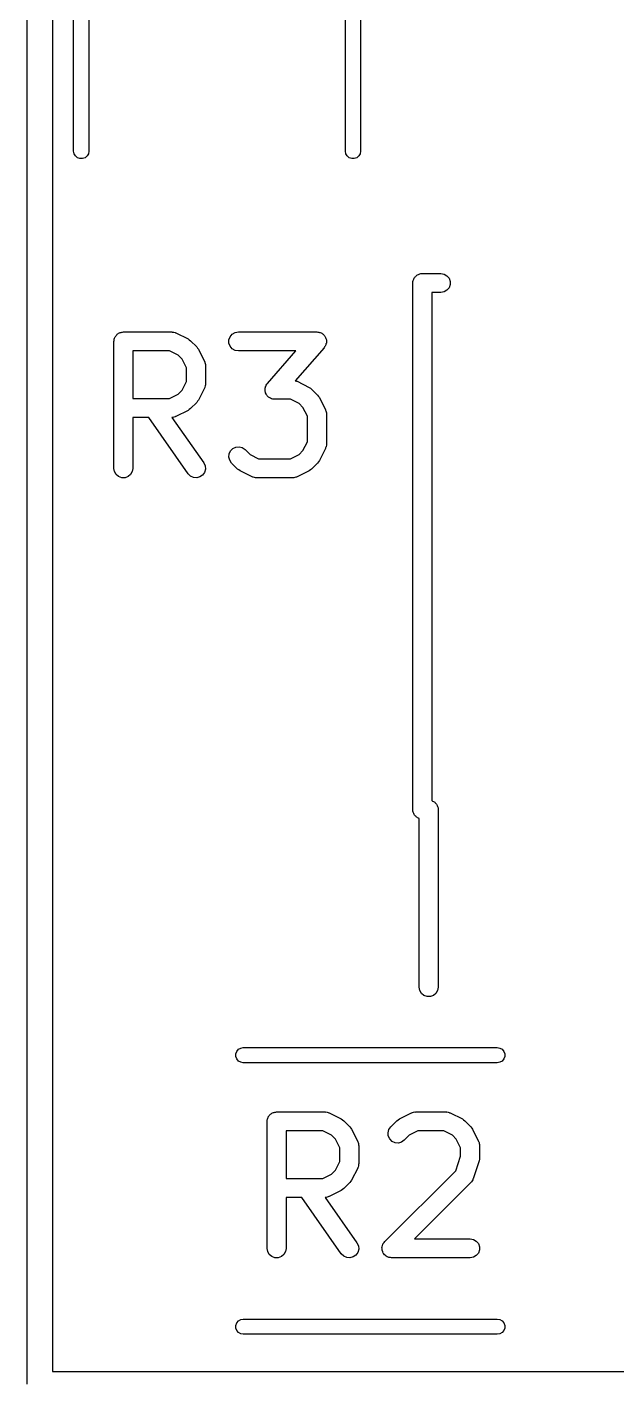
# Model space of a CAD drawing. Extents: x 10 to 287, y -200 to -10.
# Drawn here: x 119.66 to 124.31, y -59.13 to -48.49 of the extents above; entities that cross this region are included whole.
import ezdxf

# ---------------------------------------------------------------- set-up
doc = ezdxf.new("R2010")
doc.units = 0
doc.header["$MEASUREMENT"] = 0
doc.layers.add('BLACK', color=7, linetype='CONTINUOUS')

msp = doc.modelspace()

# ---------------------------------------------------------------- linework, layer by layer
at = {"layer": 'Black'}
for p, q in [((119.661, -59.182), (119.661, -37.719)), ((119.861, -37.819), (119.861, -59.082)), ((120.028, -49.4632), (120.028, -47.4632)), ((120.148, -47.4632), (120.148, -49.4632)), ((122.168, -49.4632), (122.168, -47.4632)), ((122.288, -47.4632), (122.288, -49.4632)), ((120.032, -49.4837), (120.028, -49.4632)), ((120.042, -49.5018), (120.032, -49.4837)), ((120.058, -49.5152), (120.042, -49.5018)), ((120.134, -49.5018), (120.118, -49.5152)), ((120.144, -49.4837), (120.134, -49.5018)), ((120.148, -49.4632), (120.144, -49.4837)), ((122.172, -49.4837), (122.168, -49.4632)), ((122.182, -49.5018), (122.172, -49.4837)), ((122.198, -49.5152), (122.182, -49.5018)), ((122.274, -49.5018), (122.258, -49.5152)), ((122.284, -49.4837), (122.274, -49.5018)), ((122.288, -49.4632), (122.284, -49.4837)), ((120.078, -49.5223), (120.058, -49.5152)), ((120.098, -49.5223), (120.078, -49.5223)), ((120.118, -49.5152), (120.098, -49.5223)), ((122.218, -49.5223), (122.198, -49.5152)), ((122.238, -49.5223), (122.218, -49.5223)), ((122.258, -49.5152), (122.238, -49.5223)), ((122.709, -50.4655), (122.713, -50.4605)), ((122.713, -50.4605), (122.717, -50.4548)), ((122.717, -50.4548), (122.722, -50.4506)), ((122.722, -50.4506), (122.726, -50.4455)), ((122.726, -50.4455), (122.731, -50.4423)), ((122.731, -50.4423), (122.736, -50.438)), ((122.736, -50.438), (122.743, -50.4358)), ((122.743, -50.4358), (122.748, -50.4325)), ((122.748, -50.4325), (122.755, -50.4314)), ((122.755, -50.4314), (122.761, -50.4291)), ((122.761, -50.4291), (122.768, -50.4291)), ((122.768, -50.4291), (122.774, -50.428)), ((122.774, -50.428), (122.919, -50.428)), ((122.919, -50.428), (122.945, -50.4325)), ((122.945, -50.4325), (122.967, -50.4455)), ((122.967, -50.4455), (122.984, -50.4655)), ((122.699, -50.503), (122.7, -50.4965)), ((122.699, -54.653), (122.699, -50.503)), ((122.7, -50.49), (122.702, -50.4838)), ((122.7, -50.4965), (122.7, -50.49)), ((122.702, -50.4838), (122.704, -50.4773)), ((122.704, -50.4773), (122.707, -50.4717)), ((122.707, -50.4717), (122.709, -50.4655)), ((122.967, -50.5605), (122.945, -50.5735)), ((122.984, -50.5405), (122.967, -50.5605)), ((122.984, -50.4655), (122.993, -50.49)), ((122.993, -50.516), (122.984, -50.5405)), ((122.993, -50.49), (122.993, -50.516)), ((122.919, -50.578), (122.849, -50.578)), ((122.849, -50.578), (122.849, -54.5824)), ((122.945, -50.5735), (122.919, -50.578)), ((120.401, -50.892), (120.407, -50.8897)), ((120.407, -50.8897), (120.413, -50.8897)), ((120.413, -50.8897), (120.42, -50.8886)), ((120.42, -50.8886), (120.801, -50.8886)), ((120.801, -50.8886), (120.805, -50.8893)), ((120.805, -50.8893), (120.809, -50.8891)), ((120.809, -50.8891), (120.818, -50.8916)), ((121.299, -50.8931), (121.325, -50.8886)), ((121.325, -50.8886), (121.944, -50.8886)), ((121.944, -50.8886), (121.951, -50.8899)), ((120.345, -50.9636), (120.346, -50.9571)), ((120.345, -51.9636), (120.345, -50.9636)), ((120.346, -50.9506), (120.348, -50.9444)), ((120.346, -50.9571), (120.346, -50.9506)), ((120.348, -50.9444), (120.349, -50.9379)), ((120.349, -50.9379), (120.353, -50.9322)), ((120.353, -50.9322), (120.355, -50.9261)), ((120.355, -50.9261), (120.359, -50.9211)), ((120.359, -50.9211), (120.362, -50.9154)), ((120.362, -50.9154), (120.367, -50.9112)), ((120.367, -50.9112), (120.372, -50.9061)), ((120.372, -50.9061), (120.377, -50.9028)), ((120.377, -50.9028), (120.382, -50.8986)), ((120.382, -50.8986), (120.389, -50.8964)), ((120.389, -50.8964), (120.394, -50.8931)), ((120.394, -50.8931), (120.401, -50.892)), ((120.818, -50.8916), (120.827, -50.8931)), ((120.827, -50.8931), (120.83, -50.8953)), ((120.83, -50.8953), (120.834, -50.8965)), ((120.834, -50.8965), (120.93, -50.9441)), ((120.93, -50.9441), (120.939, -50.9513)), ((120.939, -50.9513), (120.949, -50.9582)), ((120.949, -50.9582), (120.997, -51.0058)), ((121.251, -50.9506), (121.26, -50.9261)), ((121.251, -50.9766), (121.251, -50.9506)), ((121.26, -51.0011), (121.251, -50.9766)), ((121.26, -50.9261), (121.276, -50.9061)), ((121.276, -50.9061), (121.299, -50.8931)), ((121.951, -50.8899), (121.958, -50.89)), ((121.958, -50.89), (121.964, -50.8921)), ((121.964, -50.8921), (121.969, -50.8931)), ((121.969, -50.8931), (121.976, -50.8968)), ((121.976, -50.8968), (121.983, -50.8994)), ((121.983, -50.8994), (121.987, -50.9032)), ((121.987, -50.9032), (121.992, -50.9061)), ((121.992, -50.9061), (121.997, -50.9117)), ((121.997, -50.9117), (122.002, -50.9166)), ((122.002, -50.9166), (122.005, -50.9216)), ((122.005, -50.9216), (122.009, -50.9261)), ((122.009, -50.9261), (122.011, -50.933)), ((122.011, -50.9956), (122.009, -51.0011)), ((122.011, -50.933), (122.015, -50.9394)), ((122.014, -50.9907), (122.011, -50.9956)), ((122.015, -50.9835), (122.014, -50.9907)), ((122.015, -50.9394), (122.016, -50.9451)), ((122.018, -50.9766), (122.015, -50.9835)), ((122.016, -50.9451), (122.018, -50.9506)), ((122.018, -50.9506), (122.018, -50.9579)), ((122.018, -50.9579), (122.019, -50.9651)), ((122.019, -50.9651), (122.018, -50.9708)), ((122.018, -50.9708), (122.018, -50.9766)), ((120.495, -51.0386), (120.495, -51.4124)), ((120.783, -51.0386), (120.495, -51.0386)), ((120.852, -51.0728), (120.783, -51.0386)), ((120.882, -51.1032), (120.852, -51.0728)), ((120.997, -51.0058), (121.004, -51.0156)), ((121.004, -51.0156), (121.011, -51.0253)), ((121.011, -51.0253), (121.058, -51.1205)), ((121.276, -51.021), (121.26, -51.0011)), ((121.299, -51.0341), (121.276, -51.021)), ((121.325, -51.0386), (121.299, -51.0341)), ((121.778, -51.0386), (121.325, -51.0386)), ((121.554, -51.2951), (121.778, -51.0386)), ((122, -51.013), (121.773, -51.273)), ((122.004, -51.0067), (122, -51.013)), ((122.009, -51.0011), (122.004, -51.0067)), ((120.916, -51.1718), (120.882, -51.1032)), ((120.916, -51.2792), (120.916, -51.1718)), ((121.058, -51.1205), (121.06, -51.1247)), ((121.06, -51.1247), (121.062, -51.1284)), ((121.062, -51.1284), (121.063, -51.1371)), ((121.063, -51.1371), (121.066, -51.1455)), ((121.066, -51.1455), (121.066, -51.1498)), ((121.066, -51.1498), (121.066, -51.1541)), ((121.066, -51.1541), (121.066, -51.2969)), ((120.882, -51.3477), (120.916, -51.2792)), ((121.063, -51.3139), (121.062, -51.3226)), ((121.066, -51.3055), (121.063, -51.3139)), ((121.066, -51.2969), (121.066, -51.3012)), ((121.066, -51.3012), (121.066, -51.3055)), ((121.54, -51.3174), (121.543, -51.3125)), ((121.543, -51.3125), (121.545, -51.307)), ((121.545, -51.307), (121.55, -51.3014)), ((121.55, -51.3014), (121.554, -51.2951)), ((121.773, -51.273), (121.779, -51.2741)), ((121.779, -51.2741), (121.783, -51.2762)), ((121.783, -51.2762), (121.787, -51.2775)), ((121.787, -51.2775), (121.882, -51.3251)), ((120.495, -51.4124), (120.783, -51.4124)), ((120.783, -51.4124), (120.852, -51.3781)), ((120.852, -51.3781), (120.882, -51.3477)), ((121.058, -51.3305), (121.011, -51.4257)), ((121.06, -51.3263), (121.058, -51.3305)), ((121.062, -51.3226), (121.06, -51.3263)), ((121.535, -51.343), (121.537, -51.3373)), ((121.537, -51.3502), (121.535, -51.343)), ((121.537, -51.3315), (121.539, -51.3246)), ((121.537, -51.3373), (121.537, -51.3315)), ((121.537, -51.3576), (121.537, -51.3502)), ((121.539, -51.363), (121.537, -51.3576)), ((121.539, -51.3246), (121.54, -51.3174)), ((121.539, -51.3687), (121.539, -51.363)), ((121.543, -51.3751), (121.539, -51.3687)), ((121.545, -51.382), (121.543, -51.3751)), ((121.549, -51.3865), (121.545, -51.382)), ((121.552, -51.3915), (121.549, -51.3865)), ((121.557, -51.3964), (121.552, -51.3915)), ((121.562, -51.402), (121.557, -51.3964)), ((121.567, -51.4049), (121.562, -51.402)), ((121.572, -51.4087), (121.567, -51.4049)), ((121.578, -51.4113), (121.572, -51.4087)), ((121.585, -51.415), (121.578, -51.4113)), ((121.59, -51.416), (121.585, -51.415)), ((121.596, -51.4181), (121.59, -51.416)), ((121.603, -51.4183), (121.596, -51.4181)), ((121.61, -51.4195), (121.603, -51.4183)), ((121.736, -51.4195), (121.61, -51.4195)), ((121.804, -51.4538), (121.736, -51.4195)), ((121.882, -51.3251), (121.892, -51.3322)), ((121.892, -51.3322), (121.902, -51.3391)), ((121.902, -51.3391), (121.949, -51.3867)), ((121.949, -51.3867), (121.956, -51.3966)), ((121.956, -51.3966), (121.963, -51.4062)), ((121.963, -51.4062), (122.011, -51.5015)), ((120.93, -51.5069), (120.834, -51.5545)), ((120.939, -51.4997), (120.93, -51.5069)), ((120.949, -51.4928), (120.939, -51.4997)), ((120.997, -51.4452), (120.949, -51.4928)), ((121.004, -51.4354), (120.997, -51.4452)), ((121.011, -51.4257), (121.004, -51.4354)), ((121.834, -51.4842), (121.804, -51.4538)), ((121.869, -51.5527), (121.834, -51.4842)), ((122.011, -51.5015), (122.012, -51.5056)), ((122.012, -51.5056), (122.014, -51.5094)), ((122.014, -51.5094), (122.016, -51.518)), ((122.016, -51.518), (122.018, -51.5264)), ((122.018, -51.5264), (122.018, -51.5308)), ((120.619, -51.5624), (120.495, -51.5624)), ((120.495, -51.5624), (120.495, -51.9636)), ((120.93, -52.0066), (120.619, -51.5624)), ((120.805, -51.5616), (120.802, -51.5622)), ((120.802, -51.5622), (121.053, -51.9206)), ((120.809, -51.5619), (120.805, -51.5616)), ((120.818, -51.5594), (120.809, -51.5619)), ((120.827, -51.5579), (120.818, -51.5594)), ((120.83, -51.5557), (120.827, -51.5579)), ((120.834, -51.5545), (120.83, -51.5557)), ((121.869, -51.7554), (121.869, -51.5527)), ((122.018, -51.5308), (122.019, -51.535)), ((122.019, -51.535), (122.019, -51.7731)), ((121.252, -51.8489), (121.263, -51.8253)), ((121.263, -51.8253), (121.282, -51.8069)), ((121.282, -51.8069), (121.305, -51.7959)), ((121.305, -51.7959), (121.331, -51.7936)), ((121.331, -51.7936), (121.356, -51.8004)), ((121.356, -51.8004), (121.378, -51.8153)), ((121.378, -51.8153), (121.417, -51.8543)), ((121.804, -51.8543), (121.834, -51.8239)), ((121.834, -51.8239), (121.869, -51.7554)), ((122.011, -51.8066), (121.963, -51.9019)), ((122.012, -51.8025), (122.011, -51.8066)), ((122.014, -51.7988), (122.012, -51.8025)), ((122.016, -51.7901), (122.014, -51.7988)), ((122.018, -51.7817), (122.016, -51.7901)), ((122.019, -51.7731), (122.018, -51.7774)), ((122.018, -51.7774), (122.018, -51.7817)), ((121.053, -51.9206), (121.064, -51.9442)), ((121.064, -51.9442), (121.066, -51.9701)), ((121.25, -51.8749), (121.252, -51.8489)), ((121.257, -51.9), (121.25, -51.8749)), ((121.272, -51.9214), (121.257, -51.9)), ((121.319, -51.969), (121.272, -51.9214)), ((121.417, -51.8543), (121.485, -51.8886)), ((121.485, -51.8886), (121.736, -51.8886)), ((121.736, -51.8886), (121.804, -51.8543)), ((121.949, -51.9214), (121.902, -51.969)), ((121.956, -51.9115), (121.949, -51.9214)), ((121.963, -51.9019), (121.956, -51.9115)), ((120.349, -51.9892), (120.345, -51.9636)), ((120.362, -52.0118), (120.349, -51.9892)), ((120.382, -52.0285), (120.362, -52.0118)), ((120.407, -52.0374), (120.382, -52.0285)), ((120.433, -52.0374), (120.407, -52.0374)), ((120.457, -52.0285), (120.433, -52.0374)), ((120.477, -52.0118), (120.457, -52.0285)), ((120.49, -51.9892), (120.477, -52.0118)), ((120.495, -51.9636), (120.49, -51.9892)), ((120.948, -52.025), (120.93, -52.0066)), ((120.972, -52.036), (120.948, -52.025)), ((120.998, -52.0383), (120.972, -52.036)), ((121.023, -52.0316), (120.998, -52.0383)), ((121.044, -52.0166), (121.023, -52.0316)), ((121.059, -51.9953), (121.044, -52.0166)), ((121.066, -51.9701), (121.059, -51.9953)), ((121.329, -51.9759), (121.319, -51.969)), ((121.339, -51.983), (121.329, -51.9759)), ((121.434, -52.0307), (121.339, -51.983)), ((121.438, -52.0319), (121.434, -52.0307)), ((121.442, -52.0341), (121.438, -52.0319)), ((121.451, -52.0356), (121.442, -52.0341)), ((121.459, -52.0381), (121.451, -52.0356)), ((121.463, -52.0378), (121.459, -52.0381)), ((121.468, -52.0386), (121.463, -52.0378)), ((121.753, -52.0386), (121.468, -52.0386)), ((121.757, -52.0378), (121.753, -52.0386)), ((121.762, -52.0381), (121.757, -52.0378)), ((121.77, -52.0356), (121.762, -52.0381)), ((121.779, -52.0341), (121.77, -52.0356)), ((121.783, -52.0319), (121.779, -52.0341)), ((121.787, -52.0307), (121.783, -52.0319)), ((121.882, -51.983), (121.787, -52.0307)), ((121.892, -51.9759), (121.882, -51.983)), ((121.902, -51.969), (121.892, -51.9759)), ((122.849, -54.5824), (122.85, -54.5825)), ((122.85, -54.5825), (122.855, -54.5858)), ((122.855, -54.5858), (122.861, -54.588)), ((122.861, -54.588), (122.867, -54.5923)), ((122.867, -54.5923), (122.872, -54.5955)), ((122.872, -54.5955), (122.876, -54.6006)), ((122.876, -54.6006), (122.881, -54.6048)), ((122.881, -54.6048), (122.885, -54.6105)), ((122.885, -54.6105), (122.889, -54.6155)), ((122.889, -54.6155), (122.891, -54.6217)), ((122.7, -54.6595), (122.699, -54.653)), ((122.7, -54.666), (122.7, -54.6595)), ((122.702, -54.6722), (122.7, -54.666)), ((122.704, -54.6787), (122.702, -54.6722)), ((122.707, -54.6843), (122.704, -54.6787)), ((122.709, -54.6905), (122.707, -54.6843)), ((122.713, -54.6955), (122.709, -54.6905)), ((122.717, -54.7012), (122.713, -54.6955)), ((122.722, -54.7054), (122.717, -54.7012)), ((122.726, -54.7105), (122.722, -54.7054)), ((122.731, -54.7137), (122.726, -54.7105)), ((122.736, -54.718), (122.731, -54.7137)), ((122.743, -54.7202), (122.736, -54.718)), ((122.748, -54.7235), (122.743, -54.7202)), ((122.891, -54.6217), (122.894, -54.6273)), ((122.894, -54.6273), (122.896, -54.6338)), ((122.896, -54.6338), (122.898, -54.64)), ((122.898, -54.64), (122.898, -54.6465)), ((122.898, -54.6465), (122.899, -54.653)), ((122.899, -54.653), (122.899, -56.053)), ((122.749, -54.7236), (122.748, -54.7235)), ((122.749, -56.053), (122.749, -54.7236)), ((122.754, -56.0787), (122.749, -56.053)), ((122.767, -56.1012), (122.754, -56.0787)), ((122.786, -56.118), (122.767, -56.1012)), ((122.881, -56.1012), (122.861, -56.118)), ((122.894, -56.0787), (122.881, -56.1012)), ((122.899, -56.053), (122.894, -56.0787)), ((122.811, -56.1269), (122.786, -56.118)), ((122.837, -56.1269), (122.811, -56.1269)), ((122.861, -56.118), (122.837, -56.1269)), ((121.326, -56.542), (121.344, -56.5316)), ((121.344, -56.5316), (121.364, -56.528)), ((121.364, -56.528), (123.364, -56.528)), ((123.364, -56.528), (123.385, -56.5316)), ((123.385, -56.5316), (123.403, -56.542)), ((121.305, -56.5776), (121.313, -56.558)), ((121.305, -56.5984), (121.305, -56.5776)), ((121.313, -56.618), (121.305, -56.5984)), ((121.313, -56.558), (121.326, -56.542)), ((121.326, -56.634), (121.313, -56.618)), ((121.344, -56.6444), (121.326, -56.634)), ((123.403, -56.634), (123.385, -56.6444)), ((123.403, -56.542), (123.416, -56.558)), ((123.416, -56.618), (123.403, -56.634)), ((123.416, -56.558), (123.424, -56.5776)), ((123.424, -56.5984), (123.416, -56.618)), ((123.424, -56.5776), (123.424, -56.5984)), ((121.364, -56.648), (121.344, -56.6444)), ((123.364, -56.648), (121.364, -56.648)), ((123.385, -56.6444), (123.364, -56.648)), ((121.566, -57.0679), (121.569, -57.0622)), ((121.569, -57.0622), (121.574, -57.058)), ((121.574, -57.058), (121.578, -57.0529)), ((121.578, -57.0529), (121.584, -57.0496)), ((121.584, -57.0496), (121.589, -57.0454)), ((121.589, -57.0454), (121.595, -57.0432)), ((121.595, -57.0432), (121.601, -57.0399)), ((121.601, -57.0399), (121.607, -57.0388)), ((121.607, -57.0388), (121.613, -57.0365)), ((121.613, -57.0365), (121.62, -57.0365)), ((121.62, -57.0365), (121.626, -57.0354)), ((121.626, -57.0354), (122.007, -57.0354)), ((122.007, -57.0354), (122.012, -57.0361)), ((122.012, -57.0361), (122.016, -57.0359)), ((122.016, -57.0359), (122.024, -57.0384)), ((122.024, -57.0384), (122.033, -57.0399)), ((122.033, -57.0399), (122.037, -57.0421)), ((122.037, -57.0421), (122.041, -57.0433)), ((122.041, -57.0433), (122.136, -57.0909)), ((122.593, -57.0909), (122.688, -57.0433)), ((122.688, -57.0433), (122.692, -57.0421)), ((122.692, -57.0421), (122.696, -57.0399)), ((122.696, -57.0399), (122.705, -57.0384)), ((122.705, -57.0384), (122.713, -57.0359)), ((122.713, -57.0359), (122.717, -57.0361)), ((122.717, -57.0361), (122.722, -57.0354)), ((122.722, -57.0354), (122.96, -57.0354)), ((122.96, -57.0354), (122.964, -57.0361)), ((122.964, -57.0361), (122.968, -57.0359)), ((122.968, -57.0359), (122.977, -57.0384)), ((122.977, -57.0384), (122.985, -57.0399)), ((122.985, -57.0399), (122.989, -57.0421)), ((122.989, -57.0421), (122.993, -57.0433)), ((122.993, -57.0433), (123.089, -57.0909)), ((121.551, -57.1104), (121.553, -57.1039)), ((121.551, -58.1104), (121.551, -57.1104)), ((121.553, -57.0974), (121.555, -57.0912)), ((121.553, -57.1039), (121.553, -57.0974)), ((121.555, -57.0912), (121.556, -57.0847)), ((121.556, -57.0847), (121.559, -57.079)), ((121.559, -57.079), (121.561, -57.0729)), ((121.561, -57.0729), (121.566, -57.0679)), ((122.136, -57.0909), (122.146, -57.0981)), ((122.146, -57.0981), (122.156, -57.105)), ((122.156, -57.105), (122.203, -57.1526)), ((122.203, -57.1526), (122.21, -57.1624)), ((122.21, -57.1624), (122.217, -57.1721)), ((122.511, -57.1739), (122.526, -57.1526)), ((122.526, -57.1526), (122.573, -57.105)), ((122.573, -57.105), (122.583, -57.0981)), ((122.583, -57.0981), (122.593, -57.0909)), ((123.089, -57.0909), (123.098, -57.0981)), ((123.098, -57.0981), (123.108, -57.105)), ((123.108, -57.105), (123.156, -57.1526)), ((123.156, -57.1526), (123.163, -57.1624)), ((123.163, -57.1624), (123.17, -57.1721)), ((121.701, -57.1854), (121.701, -57.5592)), ((121.99, -57.1854), (121.701, -57.1854)), ((122.058, -57.2196), (121.99, -57.1854)), ((122.089, -57.25), (122.058, -57.2196)), ((122.123, -57.3186), (122.089, -57.25)), ((122.217, -57.1721), (122.265, -57.2673)), ((122.265, -57.2673), (122.266, -57.2715)), ((122.266, -57.2715), (122.268, -57.2752)), ((122.268, -57.2752), (122.27, -57.2839)), ((122.504, -57.1991), (122.511, -57.1739)), ((122.506, -57.225), (122.504, -57.1991)), ((122.517, -57.2486), (122.506, -57.225)), ((122.536, -57.2671), (122.517, -57.2486)), ((122.559, -57.2781), (122.536, -57.2671)), ((122.61, -57.2736), (122.585, -57.2803)), ((122.632, -57.2587), (122.61, -57.2736)), ((122.671, -57.2196), (122.632, -57.2587)), ((122.739, -57.1854), (122.671, -57.2196)), ((122.942, -57.1854), (122.739, -57.1854)), ((123.011, -57.2196), (122.942, -57.1854)), ((123.041, -57.25), (123.011, -57.2196)), ((123.075, -57.3186), (123.041, -57.25)), ((123.17, -57.1721), (123.217, -57.2673)), ((123.217, -57.2673), (123.219, -57.2715)), ((123.219, -57.2715), (123.221, -57.2752)), ((123.221, -57.2752), (123.222, -57.2839)), ((122.123, -57.426), (122.123, -57.3186)), ((122.27, -57.2839), (122.272, -57.2923)), ((122.272, -57.2923), (122.272, -57.2966)), ((122.272, -57.2966), (122.273, -57.3009)), ((122.273, -57.3009), (122.273, -57.4437)), ((122.585, -57.2803), (122.559, -57.2781)), ((123.037, -57.4984), (123.075, -57.3839)), ((123.075, -57.3839), (123.075, -57.3186)), ((123.222, -57.2839), (123.225, -57.2923)), ((123.225, -57.2923), (123.224, -57.2966)), ((123.224, -57.2966), (123.225, -57.3009)), ((123.225, -57.3009), (123.225, -57.3961)), ((122.089, -57.4945), (122.123, -57.426)), ((122.265, -57.4773), (122.217, -57.5725)), ((122.266, -57.4731), (122.265, -57.4773)), ((122.268, -57.4694), (122.266, -57.4731)), ((122.27, -57.4607), (122.268, -57.4694)), ((122.272, -57.4523), (122.27, -57.4607)), ((122.273, -57.4437), (122.272, -57.448)), ((122.272, -57.448), (122.272, -57.4523)), ((123.221, -57.4198), (123.174, -57.5627)), ((123.223, -57.4079), (123.221, -57.4198)), ((123.225, -57.3961), (123.223, -57.4079)), ((121.701, -57.5592), (121.99, -57.5592)), ((121.99, -57.5592), (122.058, -57.5249)), ((122.058, -57.5249), (122.089, -57.4945)), ((122.203, -57.592), (122.156, -57.6396)), ((122.21, -57.5822), (122.203, -57.592)), ((122.217, -57.5725), (122.21, -57.5822)), ((122.478, -58.0573), (123.037, -57.4984)), ((123.156, -57.592), (122.712, -58.0354)), ((123.158, -57.5884), (123.156, -57.592)), ((123.161, -57.5856), (123.158, -57.5884)), ((123.166, -57.5779), (123.161, -57.5856)), ((123.171, -57.5706), (123.166, -57.5779)), ((123.172, -57.5665), (123.171, -57.5706)), ((123.174, -57.5627), (123.172, -57.5665)), ((122.037, -57.7025), (122.033, -57.7047)), ((122.041, -57.7013), (122.037, -57.7025)), ((122.136, -57.6537), (122.041, -57.7013)), ((122.146, -57.6465), (122.136, -57.6537)), ((122.156, -57.6396), (122.146, -57.6465)), ((121.825, -57.7092), (121.701, -57.7092)), ((121.701, -57.7092), (121.701, -58.1104)), ((122.136, -58.1534), (121.825, -57.7092)), ((122.012, -57.7084), (122.008, -57.709)), ((122.008, -57.709), (122.259, -58.0674)), ((122.016, -57.7087), (122.012, -57.7084)), ((122.024, -57.7062), (122.016, -57.7087)), ((122.033, -57.7047), (122.024, -57.7062)), ((121.556, -58.136), (121.551, -58.1104)), ((121.701, -58.1104), (121.697, -58.136)), ((122.259, -58.0674), (122.27, -58.091)), ((122.273, -58.1169), (122.266, -58.1421)), ((122.27, -58.091), (122.273, -58.1169)), ((122.456, -58.1038), (122.457, -58.1007)), ((122.457, -58.1136), (122.456, -58.1038)), ((122.457, -58.0974), (122.461, -58.0881)), ((122.457, -58.1007), (122.457, -58.0974)), ((122.457, -58.1234), (122.457, -58.1136)), ((122.458, -58.1265), (122.457, -58.1234)), ((122.459, -58.1298), (122.458, -58.1265)), ((122.461, -58.0881), (122.463, -58.0787)), ((122.463, -58.0787), (122.465, -58.076)), ((122.465, -58.076), (122.466, -58.0729)), ((122.466, -58.0729), (122.473, -58.0654)), ((122.473, -58.0654), (122.478, -58.0573)), ((122.712, -58.0354), (123.15, -58.0354)), ((123.15, -58.0354), (123.176, -58.0399)), ((123.176, -58.0399), (123.198, -58.0529)), ((123.198, -58.0529), (123.215, -58.0729)), ((123.215, -58.0729), (123.224, -58.0974)), ((123.224, -58.1234), (123.215, -58.1479)), ((123.224, -58.0974), (123.224, -58.1234)), ((121.569, -58.1586), (121.556, -58.136)), ((121.589, -58.1753), (121.569, -58.1586)), ((121.613, -58.1842), (121.589, -58.1753)), ((121.639, -58.1842), (121.613, -58.1842)), ((121.664, -58.1753), (121.639, -58.1842)), ((121.684, -58.1586), (121.664, -58.1753)), ((121.697, -58.136), (121.684, -58.1586)), ((122.155, -58.1718), (122.136, -58.1534)), ((122.178, -58.1828), (122.155, -58.1718)), ((122.204, -58.1851), (122.178, -58.1828)), ((122.23, -58.1784), (122.204, -58.1851)), ((122.251, -58.1634), (122.23, -58.1784)), ((122.266, -58.1421), (122.251, -58.1634)), ((122.463, -58.1387), (122.459, -58.1298)), ((122.466, -58.1479), (122.463, -58.1387)), ((122.468, -58.1504), (122.466, -58.1479)), ((122.47, -58.1534), (122.468, -58.1504)), ((122.477, -58.1603), (122.47, -58.1534)), ((122.483, -58.1678), (122.477, -58.1603)), ((122.486, -58.1695), (122.483, -58.1678)), ((122.488, -58.1718), (122.486, -58.1695)), ((122.497, -58.176), (122.488, -58.1718)), ((122.506, -58.1809), (122.497, -58.176)), ((122.509, -58.1814), (122.506, -58.1809)), ((122.512, -58.1828), (122.509, -58.1814)), ((122.522, -58.1837), (122.512, -58.1828)), ((122.531, -58.1854), (122.522, -58.1837)), ((123.15, -58.1854), (122.531, -58.1854)), ((123.176, -58.1809), (123.15, -58.1854)), ((123.198, -58.1678), (123.176, -58.1809)), ((123.215, -58.1479), (123.198, -58.1678)), ((121.305, -58.7176), (121.313, -58.698)), ((121.305, -58.7384), (121.305, -58.7176)), ((121.313, -58.758), (121.305, -58.7384)), ((121.313, -58.698), (121.326, -58.682)), ((121.326, -58.774), (121.313, -58.758)), ((121.326, -58.682), (121.344, -58.6716)), ((121.344, -58.6716), (121.364, -58.668)), ((121.364, -58.668), (123.364, -58.668)), ((123.364, -58.668), (123.385, -58.6716)), ((123.385, -58.6716), (123.403, -58.682)), ((123.403, -58.682), (123.416, -58.698)), ((123.416, -58.758), (123.403, -58.774)), ((123.416, -58.698), (123.424, -58.7176)), ((123.424, -58.7384), (123.416, -58.758)), ((123.424, -58.7176), (123.424, -58.7384)), ((121.344, -58.7844), (121.326, -58.774)), ((121.364, -58.788), (121.344, -58.7844)), ((123.364, -58.788), (121.364, -58.788)), ((123.385, -58.7844), (123.364, -58.788)), ((123.403, -58.774), (123.385, -58.7844)), ((119.861, -59.082), (130.71, -59.082))]:
    msp.add_line(p, q, dxfattribs=at)

doc.saveas('drawing.dxf')
